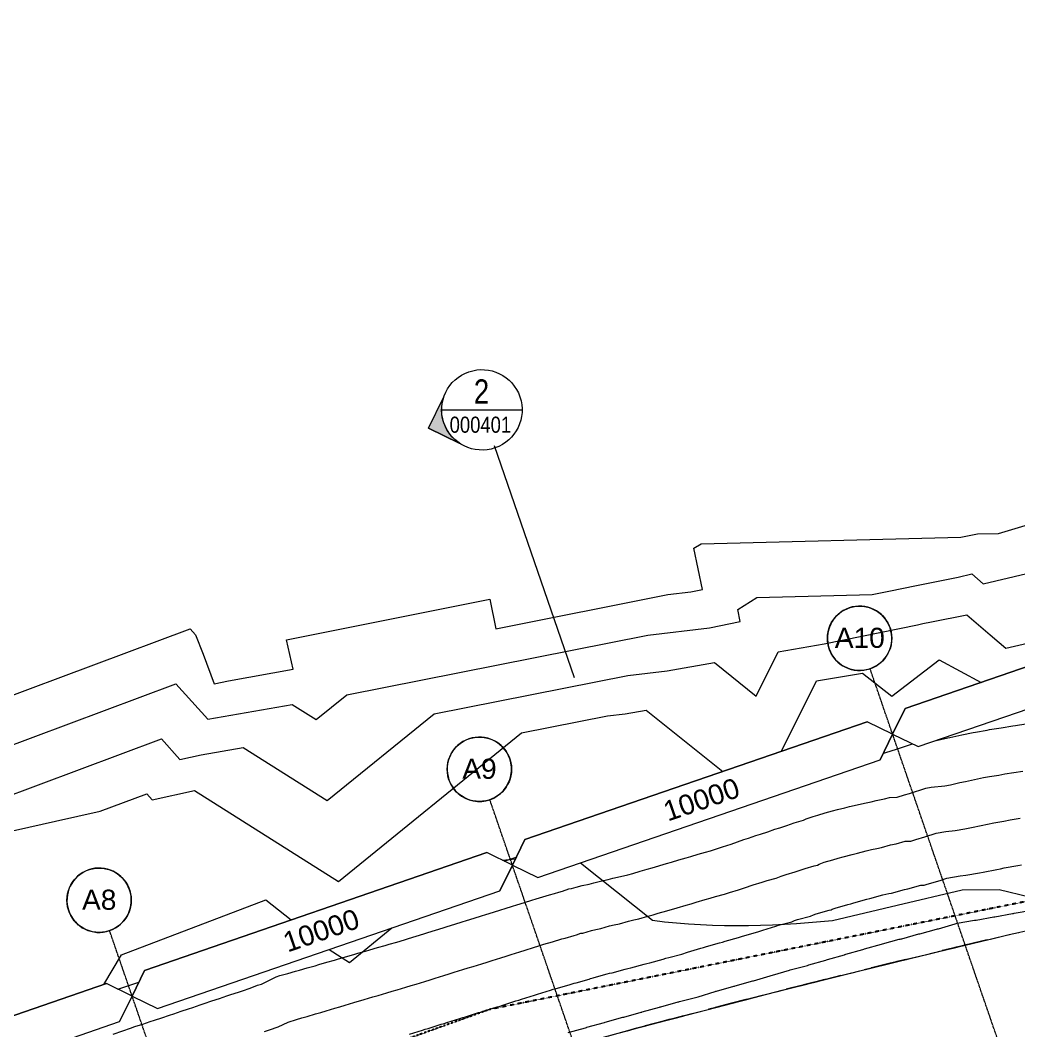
# Model space of a CAD drawing. Header units: millimetres. Extents: x -2612262 to -2065320, y 3717813 to 4283368.
# Drawn here: x -2400033 to -2375203, y 4033197 to 4058322 of the extents above; entities that cross this region are included whole.
import ezdxf

# ---------------------------------------------------------------- set-up
doc = ezdxf.new("R2010")
doc.units = ezdxf.units.MM
for name, pattern in [('Aligning Line', [3.2004, 1.6002, -1.6002]), ('BOUNDARY Tighter', [8, 4, -2, 0, -2]), ('Grid Line', [21, 12, -3, 3, -3])]:
    doc.linetypes.add(name, pattern=pattern)
for name, color, linetype, lineweight in [('A-ANNO-NOTE', 131, 'Continuous', 5), ('A-DETL', 90, 'Continuous', 18), ('A-DETL-GENF', 92, 'Continuous', 5), ('A-FLOR', 192, 'Continuous', 5), ('C-TOPO', 7, 'Continuous', 5), ('C-TOPO-MAJR', 7, 'Continuous', 20), ('C-TOPO-MINR', 7, 'Continuous', 5), ('G-ANNO-REFR', 1, 'Aligning Line', 5), ('G-ANNO-SYMB', 111, 'Continuous', 5), ('S-GRID', 1, 'Continuous', 5), ('S-GRID-IDEN', 1, 'Continuous', 5)]:
    doc.layers.add(name, color=color, linetype=linetype, lineweight=lineweight)
doc.styles.add('Arial', font='arial.ttf', dxfattribs={"height": 500})
doc.styles.add('Arial Narrow', font='ARIALN.TTF', dxfattribs={"height": 600})
doc.styles.add('Arial Narrow_1', font='ARIALN.TTF', dxfattribs={"height": 400})
picture_1 = doc.add_image_def('image1.jpg', size_in_pixel=(6528, 5638))

# ---------------------------------------------------------------- blocks, each defined once
blk = doc.blocks.new('Dimension - Grids _2D_ - 1-200-1063965-GA - Part A')
at = {"layer": 'A-DETL-GENF'}
for p, q in [((-4323, 500), (-4823, 0)), ((-4823, 0), (-4323, 500)), ((4677, 500), (-4323, 500)), ((-4323, 500), (4677, 500)), ((5177, 0), (4677, 500)), ((5177, 0), (4677, 500)), ((-4823, 0), (-4323, -500)), ((4677, -500), (5177, 0)), ((5177, 0), (4677, -500)), ((-4823, 0), (-4323, -500)), ((-4323, -500), (4677, -500)), ((-4323, -500), (4677, -500))]:
    blk.add_line(p, q, dxfattribs=at)
blk = doc.blocks.new('Section - Black-1049-GA - Part A')
at = {"layer": 'G-ANNO-SYMB'}
h = blk.add_hatch(color=256, dxfattribs=at)
edge = h.paths.add_edge_path()
edge.add_line((-7.7, 4), (-4.7, 7))
edge.add_line((-4.7, 7), (-1.7, 4))
edge.add_arc((-4.7, 0), 5, 53.1301, 126.8699)
for p, q in [((-4.7, 7), (-7.7, 4)), ((-4.7, 7), (-7.7, 4)), ((-1.7, 4), (-4.7, 7)), ((-4.7, 7), (-1.7, 4))]:
    blk.add_line(p, q, dxfattribs=at)
for start, end in [(360, 180), (53.1301, 126.8699), (180, 360)]:
    blk.add_arc((-4.7, 0), 5, start, end, dxfattribs=at)
blk = doc.blocks.new('Grid - A1-203820-GA - Part A')
at = {"layer": 'S-GRID-IDEN'}
blk.add_circle((0, 0), 4, dxfattribs=at)
for start, end in [(360, 180), (180, 360)]:
    blk.add_arc((0, 0), 4, start, end, dxfattribs=at)

msp = doc.modelspace()

# ---------------------------------------------------------------- linework, layer by layer
at = {"layer": 'A-DETL', "linetype": 'BOUNDARY Tighter', "lineweight": 25}
for p, q in [((-2339817, 4043498.7), (-2388364.3, 4033725.4)), ((-2388364.3, 4033725.4), (-2421584.7, 4021829.3))]:
    msp.add_line(p, q, dxfattribs=at)
at = {"layer": 'A-FLOR'}
for points in [[(-2377290.7, 4035145.2), (-2373268.1, 4036119.5), (-2369227.7, 4037019.5), (-2365171.8, 4037844.7)], [(-2411511.2, 4024905.5), (-2400296.3, 4028921.5), (-2388868.1, 4032341.1), (-2377290.7, 4035145.2)]]:
    msp.add_open_spline(points, degree=3, dxfattribs=at)
at = {"layer": 'C-TOPO'}
for p, q in [((-2378389.6, 4040595.4), (-2378317.1, 4040619.5)), ((-2378389.6, 4040595.4), (-2378389.6, 4040595.4)), ((-2387996.9, 4037413.9), (-2387699.8, 4037512.3)), ((-2376027.2, 4035448.7), (-2376013.8, 4035451.9)), ((-2375971, 4035460.6), (-2376013.2, 4035452)), ((-2377991.7, 4034974.6), (-2377425.5, 4035112.6)), ((-2377209.4, 4035164.9), (-2377022.7, 4035210)), ((-2376953.1, 4035226.8), (-2377110.3, 4035188.9)), ((-2377022.7, 4035210), (-2377014.6, 4035212)), ((-2377014.6, 4035212), (-2377004.1, 4035214.5)), ((-2376929.5, 4035232.5), (-2376953.1, 4035226.8)), ((-2376923, 4035234.1), (-2376929.5, 4035232.5)), ((-2376916.9, 4035235.5), (-2376923, 4035234.1)), ((-2376849.5, 4035251.8), (-2376916.9, 4035235.5)), ((-2378433.8, 4034866.2), (-2378867.3, 4034759.3)), ((-2378102.4, 4034947.6), (-2378433.8, 4034866.2)), ((-2378014.7, 4034969), (-2377998.8, 4034972.9)), ((-2379625.8, 4034570.8), (-2380006.8, 4034475.4)), ((-2379015.5, 4034722.6), (-2379045.2, 4034715.3)), ((-2378876.3, 4034757.1), (-2379015.2, 4034722.7)), ((-2378872.1, 4034758.1), (-2378876.3, 4034757.1)), ((-2378867.3, 4034759.3), (-2378872.1, 4034758.1)), ((-2397604.2, 4034232.3), (-2397082.5, 4034405.1)), ((-2397604.2, 4034232.3), (-2397082.5, 4034405.1)), ((-2380406.8, 4034374.7), (-2380814.9, 4034271.5)), ((-2380017.8, 4034472.6), (-2380559.4, 4034336.2)), ((-2380033.7, 4034468.7), (-2380406.8, 4034374.7)), ((-2380006.8, 4034475.4), (-2380017.8, 4034472.6)), ((-2381583.8, 4034075.5), (-2382001.6, 4033968.2)), ((-2380822.3, 4034269.6), (-2380983.4, 4034228.7)), ((-2380818.3, 4034270.6), (-2380822.3, 4034269.6)), ((-2380814.9, 4034271.5), (-2380818.3, 4034270.6)), ((-2382376.7, 4033871.3), (-2382754.8, 4033773.3)), ((-2382013.7, 4033965.1), (-2382526.5, 4033832.5)), ((-2381955.2, 4033980.1), (-2382376.7, 4033871.3)), ((-2382001.6, 4033968.2), (-2382013.7, 4033965.1)), ((-2383537.3, 4033568.8), (-2383999.1, 4033447.2)), ((-2382768.2, 4033769.8), (-2382919.5, 4033730.4)), ((-2382761.6, 4033771.5), (-2382768.2, 4033769.8)), ((-2382754.8, 4033773.3), (-2382761.6, 4033771.5)), ((-2384343.5, 4033356), (-2384701.9, 4033260.8)), ((-2384014.3, 4033443.2), (-2384490.1, 4033317.1)), ((-2383868.5, 4033481.6), (-2384343.5, 4033356)), ((-2383999.1, 4033447.2), (-2384012.7, 4033443.6)), ((-2384708.1, 4033259.1), (-2384852.9, 4033220.5)), ((-2384701.9, 4033260.8), (-2384708.1, 4033259.1))]:
    msp.add_line(p, q, dxfattribs=at)
at = {"layer": 'C-TOPO', "flags": 128}
for points in [[(-2375671.2, 4035533.2), (-2375440.6, 4035587.8), (-2375210.1, 4035642.2)], [(-2375210.1, 4035642.2), (-2375208.2, 4035642.6), (-2375206.3, 4035643)], [(-2375206.3, 4035643), (-2375204.5, 4035643.5), (-2375202.6, 4035643.9)], [(-2377066.1, 4035199.5), (-2376837.2, 4035254.7), (-2376608.2, 4035309.8)], [(-2376608.2, 4035309.8), (-2376604.8, 4035310.6), (-2376601.5, 4035311.4)], [(-2376601.5, 4035311.4), (-2376371.6, 4035366.5), (-2376141.7, 4035421.4)], [(-2376141.7, 4035421.4), (-2376138.7, 4035422.1), (-2376135.6, 4035422.8)], [(-2376135.6, 4035422.8), (-2375905.4, 4035477.6), (-2375675.2, 4035532.3)], [(-2375675.2, 4035532.3), (-2375673.2, 4035532.8), (-2375671.2, 4035533.2)], [(-2377991.7, 4034974.6), (-2377762.2, 4035030.7), (-2377532.8, 4035086.5)], [(-2377532.8, 4035086.5), (-2377530.8, 4035087), (-2377528.8, 4035087.4)], [(-2377528.8, 4035087.4), (-2377526.9, 4035087.9), (-2377524.9, 4035088.4)], [(-2377524.9, 4035088.4), (-2377295.6, 4035144), (-2377066.1, 4035199.5)], [(-2378920.4, 4034746.2), (-2378690.8, 4034802.9), (-2378461.1, 4034859.5)], [(-2378461.1, 4034859.5), (-2378459.5, 4034859.9), (-2378457.8, 4034860.3)], [(-2378457.8, 4034860.3), (-2378228.3, 4034916.7), (-2377998.8, 4034972.9)], [(-2377998.8, 4034972.9), (-2377997, 4034973.3), (-2377995.2, 4034973.8)], [(-2377995.2, 4034973.8), (-2377993.5, 4034974.2), (-2377991.7, 4034974.6)], [(-2379848.3, 4034515.2), (-2379618.6, 4034572.6), (-2379388.8, 4034629.9)], [(-2379388.8, 4034629.9), (-2379387.4, 4034630.3), (-2379385.9, 4034630.6)], [(-2379385.9, 4034630.6), (-2379384.4, 4034631), (-2379383, 4034631.4)], [(-2379383, 4034631.4), (-2379153.3, 4034688.5), (-2378923.5, 4034745.4)], [(-2378923.5, 4034745.4), (-2378922, 4034745.8), (-2378920.4, 4034746.2)], [(-2380778, 4034280.8), (-2380547, 4034339.3), (-2380315.9, 4034397.7)], [(-2380315.9, 4034397.7), (-2380314.5, 4034398), (-2380313.2, 4034398.3)], [(-2380313.2, 4034398.3), (-2380311.9, 4034398.7), (-2380310.6, 4034399)], [(-2380310.6, 4034399), (-2380080.8, 4034456.8), (-2379851, 4034514.5)], [(-2379851, 4034514.5), (-2379849.7, 4034514.8), (-2379848.3, 4034515.2)], [(-2382163.2, 4033926.5), (-2381930.4, 4033986.5), (-2381697.7, 4034046.3)], [(-2381697.7, 4034046.3), (-2381696.4, 4034046.6), (-2381695.2, 4034046.9)], [(-2381695.2, 4034046.9), (-2381468.8, 4034104.9), (-2381242.3, 4034162.8)], [(-2381242.3, 4034162.8), (-2381241.1, 4034163.1), (-2381239.8, 4034163.4)], [(-2381239.8, 4034163.4), (-2381238.5, 4034163.7), (-2381237.3, 4034164.1)], [(-2381237.3, 4034164.1), (-2381009.1, 4034222.2), (-2380781, 4034280.1)], [(-2380781, 4034280.1), (-2380779.5, 4034280.5), (-2380778, 4034280.8)], [(-2383091.5, 4033685.5), (-2382860.6, 4033745.7), (-2382629.7, 4033805.8)], [(-2382629.7, 4033805.8), (-2382628.4, 4033806.1), (-2382627.2, 4033806.4)], [(-2382627.2, 4033806.4), (-2382397.8, 4033865.9), (-2382168.3, 4033925.2)], [(-2382168.3, 4033925.2), (-2382167, 4033925.5), (-2382165.7, 4033925.9)], [(-2382165.7, 4033925.9), (-2382164.4, 4033926.2), (-2382163.2, 4033926.5)], [(-2384012.7, 4033443.6), (-2383783.8, 4033504), (-2383554.9, 4033564.2)], [(-2383554.9, 4033564.2), (-2383553.5, 4033564.6), (-2383552, 4033564.9)], [(-2383552, 4033564.9), (-2383323.9, 4033624.8), (-2383095.8, 4033684.4)], [(-2383095.8, 4033684.4), (-2383094.7, 4033684.7), (-2383093.6, 4033685)], [(-2383093.6, 4033685), (-2383092.6, 4033685.2), (-2383091.5, 4033685.5)], [(-2384936.5, 4033198.2), (-2384708.1, 4033259.1), (-2384479.6, 4033319.9)], [(-2384479.6, 4033319.9), (-2384477.9, 4033320.4), (-2384476.3, 4033320.8)], [(-2384476.3, 4033320.8), (-2384474.7, 4033321.2), (-2384473.1, 4033321.6)], [(-2384473.1, 4033321.6), (-2384244.4, 4033382.3), (-2384015.8, 4033442.8)], [(-2384015.8, 4033442.8), (-2384014.2, 4033443.2), (-2384012.7, 4033443.6)], [(-2385396.5, 4033074.9), (-2385168.4, 4033136.1), (-2384940.2, 4033197.2)], [(-2384940.2, 4033197.2), (-2384938.4, 4033197.7), (-2384936.5, 4033198.2)]]:
    msp.add_lwpolyline(points, dxfattribs=at)
at = {"layer": 'C-TOPO'}
for start, end in [(103.393661, 103.564793), (103.39341, 103.537695), (103.74226, 103.842867)]:
    msp.add_arc((-2298111.3, 3708231.6), 336365.7, start, end, dxfattribs=at)
at = {"layer": 'C-TOPO-MAJR', "color": 8, "lineweight": 15}
for p, q in [((-2377742.9, 4044264.5), (-2376712.1, 4044473.7)), ((-2376712.1, 4044473.7), (-2376369, 4044556.7)), ((-2376369, 4044556.7), (-2376084.7, 4044307.3)), ((-2376084.7, 4044307.3), (-2375001.3, 4044562.8)), ((-2378848.6, 4044041.7), (-2378434.3, 4044125.9)), ((-2378434.3, 4044125.9), (-2377742.9, 4044264.5)), ((-2382189.4, 4043668.8), (-2381717.7, 4043969)), ((-2381717.7, 4043969), (-2378848.6, 4044041.7)), ((-2382128.2, 4043375.6), (-2382189.4, 4043668.8)), ((-2382897.1, 4043218.5), (-2382128.2, 4043375.6)), ((-2384427.8, 4043036.4), (-2382897.1, 4043218.5)), ((-2391911.8, 4041549.7), (-2384427.8, 4043036.4)), ((-2403157.9, 4039209.6), (-2396164.1, 4041824.8)), ((-2396164.1, 4041824.8), (-2395371.8, 4040941.8)), ((-2392671.1, 4040934.4), (-2391911.8, 4041549.7)), ((-2395371.8, 4040941.8), (-2393267.7, 4041311.5)), ((-2393267.7, 4041311.5), (-2392671.1, 4040934.4)), ((-2375701.6, 4039555.5), (-2375548.6, 4039582.5)), ((-2375548.6, 4039582.5), (-2375325.2, 4039618.9)), ((-2375325.2, 4039618.9), (-2375104.6, 4039655)), ((-2376899.7, 4039314.6), (-2376672.5, 4039365.6)), ((-2376672.5, 4039365.6), (-2376527.4, 4039391.2)), ((-2376527.4, 4039391.2), (-2376301.6, 4039441.8)), ((-2376301.6, 4039441.8), (-2376078.6, 4039491.7)), ((-2376078.6, 4039491.7), (-2375929.3, 4039518)), ((-2375929.3, 4039518), (-2375701.6, 4039555.5)), ((-2378048.5, 4039061.7), (-2377917.1, 4039098.6)), ((-2377917.1, 4039098.6), (-2377514.1, 4039232.1)), ((-2377514.1, 4039232.1), (-2377378.5, 4039256)), ((-2377378.5, 4039256), (-2377042.1, 4039289.4)), ((-2377042.1, 4039289.4), (-2376899.7, 4039314.6)), ((-2379408.4, 4038775), (-2379222.1, 4038817.5)), ((-2379222.1, 4038817.5), (-2379036.2, 4038854.3)), ((-2379036.2, 4038854.3), (-2378872.5, 4038886.8)), ((-2378872.5, 4038886.8), (-2378747.2, 4038922)), ((-2378747.2, 4038922), (-2378543.3, 4038962.7)), ((-2378543.3, 4038962.7), (-2378416.3, 4038998.4)), ((-2378416.3, 4038998.4), (-2378223.1, 4039003.9)), ((-2378223.1, 4039003.9), (-2378048.5, 4039061.7)), ((-2380197.1, 4038560), (-2380015.4, 4038615.1)), ((-2380015.4, 4038615.1), (-2379831, 4038661.6)), ((-2379831, 4038661.6), (-2379712.4, 4038694.9)), ((-2379712.4, 4038694.9), (-2379528, 4038741.4)), ((-2379528, 4038741.4), (-2379408.4, 4038775)), ((-2380969, 4038303.6), (-2380790.7, 4038366.8)), ((-2380790.7, 4038366.8), (-2380672, 4038400.2)), ((-2380672, 4038400.2), (-2380552.6, 4038432)), ((-2380552.6, 4038432), (-2380493.6, 4038463.5)), ((-2380493.6, 4038463.5), (-2380314.9, 4038526.9)), ((-2380314.9, 4038526.9), (-2380197.1, 4038560)), ((-2381743.5, 4038048.6), (-2381621.7, 4038081.1)), ((-2381621.7, 4038081.1), (-2381444.3, 4038144)), ((-2381444.3, 4038144), (-2381266.6, 4038207)), ((-2381266.6, 4038207), (-2381146.9, 4038240.6)), ((-2381146.9, 4038240.6), (-2380969, 4038303.6)), ((-2382573.2, 4037766.9), (-2382352.8, 4037840.1)), ((-2382352.8, 4037840.1), (-2382041, 4037950.4)), ((-2382041, 4037950.4), (-2381920.8, 4037985.9)), ((-2381920.8, 4037985.9), (-2381743.5, 4038048.6)), ((-2383353.9, 4037533.7), (-2383175.5, 4037586.7)), ((-2383175.5, 4037586.7), (-2382995.9, 4037640.1)), ((-2382995.9, 4037640.1), (-2382871.7, 4037674.4)), ((-2382871.7, 4037674.4), (-2382693.5, 4037732.7)), ((-2382693.5, 4037732.7), (-2382573.2, 4037766.9)), ((-2384320.6, 4037247.3), (-2383958.9, 4037354.8)), ((-2383958.9, 4037354.8), (-2383838.1, 4037391.8)), ((-2383838.1, 4037391.8), (-2383657.4, 4037445.5)), ((-2383657.4, 4037445.5), (-2383475.5, 4037499.7)), ((-2383475.5, 4037499.7), (-2383353.9, 4037533.7)), ((-2385107.5, 4037032.2), (-2384922.3, 4037075.7)), ((-2384922.3, 4037075.7), (-2384803.1, 4037109)), ((-2384803.1, 4037109), (-2384619.2, 4037163.8)), ((-2384619.2, 4037163.8), (-2384440.5, 4037216.8)), ((-2384440.5, 4037216.8), (-2384320.6, 4037247.3)), ((-2386210.3, 4036763.7), (-2386057, 4036807.5)), ((-2386057, 4036807.5), (-2385885.5, 4036845)), ((-2385885.5, 4036845), (-2385772.7, 4036876.6)), ((-2385772.7, 4036876.6), (-2385600.3, 4036919.4)), ((-2385600.3, 4036919.4), (-2385410.7, 4036955.8)), ((-2385410.7, 4036955.8), (-2385294.5, 4036988.4)), ((-2385294.5, 4036988.4), (-2385107.5, 4037032.2)), ((-2387203.2, 4036478), (-2386873, 4036581)), ((-2386873, 4036581), (-2386746.5, 4036611.6)), ((-2386746.5, 4036611.6), (-2386636.8, 4036642.3)), ((-2386636.8, 4036642.3), (-2386547.3, 4036668)), ((-2386547.3, 4036668), (-2386391.2, 4036727.9)), ((-2386391.2, 4036727.9), (-2386321, 4036732.7)), ((-2386321, 4036732.7), (-2386210.3, 4036763.7)), ((-2387788.4, 4036298.5), (-2387681.6, 4036331.9)), ((-2387681.6, 4036331.9), (-2387495.1, 4036390.2)), ((-2387495.1, 4036390.2), (-2387311.5, 4036447.6)), ((-2387311.5, 4036447.6), (-2387203.2, 4036478)), ((-2388747.6, 4035997.1), (-2388561, 4036055.4)), ((-2388561, 4036055.4), (-2388454.6, 4036090.1)), ((-2388454.6, 4036090.1), (-2388267.9, 4036148.5)), ((-2388267.9, 4036148.5), (-2388081.7, 4036206.7)), ((-2388081.7, 4036206.7), (-2387974.8, 4036240.2)), ((-2387974.8, 4036240.2), (-2387788.4, 4036298.5)), ((-2389414.3, 4035790.3), (-2389227.2, 4035848.7)), ((-2389227.2, 4035848.7), (-2389040.5, 4035907)), ((-2389040.5, 4035907), (-2388934.4, 4035938.8)), ((-2388934.4, 4035938.8), (-2388747.6, 4035997.1)), ((-2390186.8, 4035549.1), (-2389999.6, 4035607.5)), ((-2389999.6, 4035607.5), (-2389894.3, 4035640.4)), ((-2389894.3, 4035640.4), (-2389707, 4035698.8)), ((-2389707, 4035698.8), (-2389520, 4035757.2)), ((-2389520, 4035757.2), (-2389414.3, 4035790.3)), ((-2391151.3, 4035263.9), (-2390961.7, 4035317.1)), ((-2390961.7, 4035317.1), (-2390858.3, 4035349.4)), ((-2390858.3, 4035349.4), (-2390668, 4035402.8)), ((-2390668, 4035402.8), (-2390479.7, 4035459.6)), ((-2390479.7, 4035459.6), (-2390375.1, 4035492.3)), ((-2390375.1, 4035492.3), (-2390186.8, 4035549.1)), ((-2392120.4, 4034986.1), (-2391737.4, 4035093.5)), ((-2391737.4, 4035093.5), (-2391636.1, 4035124.5)), ((-2391636.1, 4035124.5), (-2391444.9, 4035178.2)), ((-2391444.9, 4035178.2), (-2391343.1, 4035210)), ((-2391343.1, 4035210), (-2391151.3, 4035263.9)), ((-2392901.2, 4034760.1), (-2392703, 4034815.7)), ((-2392703, 4034815.7), (-2392604.9, 4034846.4)), ((-2392604.9, 4034846.4), (-2392412, 4034900.5)), ((-2392412, 4034900.5), (-2392220.1, 4034954.2)), ((-2392220.1, 4034954.2), (-2392120.4, 4034986.1)), ((-2393669.3, 4034538.8), (-2393574.6, 4034568.5)), ((-2393574.6, 4034568.5), (-2393379.8, 4034623)), ((-2393379.8, 4034623), (-2393186.1, 4034677.2)), ((-2393186.1, 4034677.2), (-2393089.6, 4034707.4)), ((-2393089.6, 4034707.4), (-2392901.2, 4034760.1)), ((-2394317.3, 4034259.3), (-2394131.3, 4034328.3)), ((-2394131.3, 4034328.3), (-2394030.7, 4034359.8)), ((-2394030.7, 4034359.8), (-2393847.9, 4034449.8)), ((-2393847.9, 4034449.8), (-2393669.3, 4034538.8)), ((-2395081.7, 4034002.2), (-2394894.8, 4034065.7)), ((-2394894.8, 4034065.7), (-2394792, 4034095)), ((-2394792, 4034095), (-2394604.9, 4034158.5)), ((-2394604.9, 4034158.5), (-2394502.7, 4034190.5)), ((-2394502.7, 4034190.5), (-2394317.3, 4034259.3)), ((-2395744.9, 4033777.3), (-2395558.4, 4033840.5)), ((-2395558.4, 4033840.5), (-2395455.1, 4033875.6)), ((-2395455.1, 4033875.6), (-2395268.5, 4033938.9)), ((-2395268.5, 4033938.9), (-2395081.7, 4034002.2)), ((-2396511.7, 4033522.9), (-2396317, 4033588.8)), ((-2396317, 4033588.8), (-2396212.7, 4033621.4)), ((-2396212.7, 4033621.4), (-2396035.1, 4033681.6)), ((-2396035.1, 4033681.6), (-2395848.7, 4033744.8)), ((-2395848.7, 4033744.8), (-2395744.9, 4033777.3)), ((-2397288.2, 4033262.5), (-2397180.7, 4033299.3)), ((-2397180.7, 4033299.3), (-2396988.2, 4033364.3)), ((-2396988.2, 4033364.3), (-2396802.5, 4033427.2)), ((-2396802.5, 4033427.2), (-2396697.6, 4033460)), ((-2396697.6, 4033460), (-2396511.7, 4033522.9)), ((-2397720.8, 4033116.3), (-2397480.5, 4033197.5)), ((-2397480.5, 4033197.5), (-2397288.2, 4033262.5))]:
    msp.add_line(p, q, dxfattribs=at)
at = {"layer": 'C-TOPO-MINR', "color": 253}
for p, q in [((-2375703.6, 4045562.2), (-2371189.3, 4046913.4)), ((-2383102.5, 4045307.2), (-2376646.9, 4045470.9)), ((-2376646.9, 4045470.9), (-2376232.7, 4045555.1)), ((-2376232.7, 4045555.1), (-2375703.6, 4045562.2)), ((-2383279.4, 4045194.7), (-2383102.5, 4045307.2)), ((-2383065.2, 4044168.6), (-2383279.4, 4045194.7)), ((-2383927.5, 4044041.4), (-2383353.5, 4044109.6)), ((-2383353.5, 4044109.6), (-2383065.2, 4044168.6)), ((-2393408.8, 4042919.8), (-2388357, 4043924.7)), ((-2388357, 4043924.7), (-2388204.1, 4043191.8)), ((-2388204.1, 4043191.8), (-2383927.5, 4044041.4)), ((-2375523, 4042706.8), (-2371731.1, 4043601.1)), ((-2377590, 4043320.2), (-2377369.1, 4043361)), ((-2377369.1, 4043361), (-2376493.8, 4043539)), ((-2376493.8, 4043539), (-2375911.8, 4043040.5)), ((-2405713.1, 4039487.3), (-2395805.3, 4043192.3)), ((-2395805.3, 4043192.3), (-2395673.2, 4043045.1)), ((-2380038.1, 4042818.3), (-2377718.7, 4043289)), ((-2377718.7, 4043289), (-2377590, 4043320.2)), ((-2395673.2, 4043045.1), (-2395486.5, 4042557.6)), ((-2393243.7, 4042188.2), (-2393408.8, 4042919.8)), ((-2375911.8, 4043040.5), (-2375688.8, 4042852.3)), ((-2375688.8, 4042852.3), (-2375523, 4042706.8)), ((-2381730.6, 4041520.2), (-2381183.2, 4042622)), ((-2381183.2, 4042622), (-2380038.1, 4042818.3)), ((-2395486.5, 4042557.6), (-2395211.8, 4041823.1)), ((-2383944.1, 4042148.5), (-2382772.3, 4042349.5)), ((-2382772.3, 4042349.5), (-2381730.6, 4041520.2)), ((-2378360.5, 4041512), (-2377179, 4042418.2)), ((-2377179, 4042418.2), (-2376139.1, 4041858.3)), ((-2394856.2, 4041896.3), (-2393243.7, 4042188.2)), ((-2384928.1, 4042031.5), (-2383944.1, 4042148.5)), ((-2380232.8, 4041894.5), (-2379087.6, 4042090.9)), ((-2379087.6, 4042090.9), (-2378360.5, 4041512)), ((-2395211.8, 4041823.1), (-2394856.2, 4041896.3)), ((-2389739.2, 4041075.7), (-2384928.1, 4042031.5)), ((-2381099.5, 4040150.2), (-2380232.8, 4041894.5)), ((-2385428.5, 4041026.6), (-2384991.1, 4041078.6)), ((-2384991.1, 4041078.6), (-2384470.3, 4041167.9)), ((-2384470.3, 4041167.9), (-2382560.2, 4039647.3)), ((-2392396.8, 4038922.3), (-2389739.2, 4041075.7)), ((-2387566.7, 4040601.8), (-2385428.5, 4041026.6)), ((-2375286.1, 4040789.2), (-2374718.2, 4040882)), ((-2392122.5, 4036910.1), (-2387566.7, 4040601.8)), ((-2376622.9, 4040550.7), (-2376333.6, 4040615.4)), ((-2376333.6, 4040615.4), (-2376280.8, 4040624.7)), ((-2376280.8, 4040624.7), (-2375985.2, 4040673.4)), ((-2375985.2, 4040673.4), (-2375928.2, 4040683.4)), ((-2375928.2, 4040683.4), (-2375637.7, 4040730.7)), ((-2375637.7, 4040730.7), (-2375350.8, 4040777.7)), ((-2375350.8, 4040777.7), (-2375286.1, 4040789.2)), ((-2400602.7, 4038931.8), (-2396523, 4040457.4)), ((-2396523, 4040457.4), (-2396060.8, 4039942.2)), ((-2378295.1, 4040180.6), (-2377844.8, 4040329.7)), ((-2377286.3, 4040405.6), (-2377257.7, 4040410.7)), ((-2377257.7, 4040410.7), (-2376963.3, 4040476.7)), ((-2376963.3, 4040476.7), (-2376915.7, 4040485.2)), ((-2376915.7, 4040485.2), (-2376622.9, 4040550.7)), ((-2395537.2, 4040057.2), (-2394485.2, 4040242.1)), ((-2394485.2, 4040242.1), (-2392396.8, 4038922.3)), ((-2378572.6, 4040095.4), (-2378556.2, 4040095.9)), ((-2378556.2, 4040095.9), (-2378330.5, 4040170.6)), ((-2378330.5, 4040170.6), (-2378295.1, 4040180.6)), ((-2396060.8, 4039942.2), (-2395537.2, 4040057.2)), ((-2398047.5, 4038654), (-2396881.9, 4039089.9)), ((-2396881.9, 4039089.9), (-2396749.8, 4038942.7)), ((-2396749.8, 4038942.7), (-2395702.6, 4039172.6)), ((-2395702.6, 4039172.6), (-2392122.5, 4036910.1)), ((-2399152, 4038407), (-2398047.5, 4038654)), ((-2399814.9, 4038258.7), (-2399152, 4038407)), ((-2376139.1, 4038297.3), (-2375980.4, 4038332.8)), ((-2375980.4, 4038332.8), (-2375823.6, 4038367.9)), ((-2375823.6, 4038367.9), (-2375577.7, 4038411.3)), ((-2375577.7, 4038411.3), (-2375418.1, 4038437.6)), ((-2375418.1, 4038437.6), (-2375168.9, 4038481.5)), ((-2401140.3, 4037962.3), (-2399814.9, 4038258.7)), ((-2377539, 4038016.6), (-2377253.7, 4038111.1)), ((-2377253.7, 4038111.1), (-2377019.2, 4038152.5)), ((-2377019.2, 4038152.5), (-2376781.6, 4038176.1)), ((-2376781.6, 4038176.1), (-2376541.7, 4038218.5)), ((-2376541.7, 4038218.5), (-2376381.6, 4038254.5)), ((-2376381.6, 4038254.5), (-2376139.1, 4038297.3)), ((-2378618.8, 4037753.4), (-2378395.2, 4037816.2)), ((-2378395.2, 4037816.2), (-2378251.1, 4037845)), ((-2378251.1, 4037845), (-2378026.5, 4037908)), ((-2378026.5, 4037908), (-2377889.9, 4037911.9)), ((-2377889.9, 4037911.9), (-2377766.5, 4037952.8)), ((-2377766.5, 4037952.8), (-2377539, 4038016.6)), ((-2379566.2, 4037518.3), (-2379346.7, 4037580)), ((-2379346.7, 4037580), (-2379216.7, 4037612.7)), ((-2379216.7, 4037612.7), (-2378996.9, 4037674.5)), ((-2378996.9, 4037674.5), (-2378865.5, 4037704.5)), ((-2378865.5, 4037704.5), (-2378734.3, 4037730.5)), ((-2378734.3, 4037730.5), (-2378618.8, 4037753.4)), ((-2388042.9, 4037436.3), (-2387721, 4037468.6)), ((-2380294.1, 4037296.1), (-2380210.2, 4037318.5)), ((-2380210.2, 4037318.5), (-2380168.7, 4037340.6)), ((-2380168.7, 4037340.6), (-2380043.1, 4037385.2)), ((-2380043.1, 4037385.2), (-2379823.8, 4037446.8)), ((-2379823.8, 4037446.8), (-2379696, 4037485.6)), ((-2379696, 4037485.6), (-2379566.2, 4037518.3)), ((-2375226.2, 4037304.6), (-2375134.6, 4037319.7)), ((-2381110.1, 4037039.3), (-2380985.4, 4037083.5)), ((-2380985.4, 4037083.5), (-2380764.3, 4037145.6)), ((-2380764.3, 4037145.6), (-2380639.4, 4037189.9)), ((-2380639.4, 4037189.9), (-2380514.3, 4037234.3)), ((-2380514.3, 4037234.3), (-2380294.1, 4037296.1)), ((-2376659.9, 4037049), (-2376521.1, 4037062.8)), ((-2376521.1, 4037062.8), (-2376183.7, 4037122.5)), ((-2376183.7, 4037122.5), (-2376090.7, 4037143.3)), ((-2376090.7, 4037143.3), (-2375750.8, 4037203.4)), ((-2375750.8, 4037203.4), (-2375659.1, 4037223.9)), ((-2375659.1, 4037223.9), (-2375568.6, 4037244.2)), ((-2375568.6, 4037244.2), (-2375226.2, 4037304.6)), ((-2382021.9, 4036749.2), (-2381803.7, 4036826.4)), ((-2381803.7, 4036826.4), (-2381582.9, 4036891.5)), ((-2381582.9, 4036891.5), (-2381458.7, 4036935.5)), ((-2381458.7, 4036935.5), (-2381234.5, 4036995.3)), ((-2381234.5, 4036995.3), (-2381110.1, 4037039.3)), ((-2377958.9, 4036727.2), (-2377636.8, 4036817.7)), ((-2377636.8, 4036817.7), (-2377556.8, 4036820)), ((-2377556.8, 4036820), (-2377484.5, 4036843.9)), ((-2377484.5, 4036843.9), (-2377161, 4036934.6)), ((-2377161, 4036934.6), (-2376993.4, 4036990.1)), ((-2376993.4, 4036990.1), (-2376659.9, 4037049)), ((-2382748.4, 4036531.8), (-2382520.8, 4036594.6)), ((-2382520.8, 4036594.6), (-2382396.3, 4036635.3)), ((-2382396.3, 4036635.3), (-2382176.1, 4036698)), ((-2382176.1, 4036698), (-2382021.9, 4036749.2)), ((-2378905.5, 4036484.1), (-2378585.5, 4036574)), ((-2378585.5, 4036574), (-2378508.9, 4036591.5)), ((-2378508.9, 4036591.5), (-2378432.5, 4036606.6)), ((-2378432.5, 4036606.6), (-2378365.2, 4036620)), ((-2378365.2, 4036620), (-2378043.1, 4036710.5)), ((-2378043.1, 4036710.5), (-2377958.9, 4036727.2)), ((-2397512.7, 4035083.8), (-2393923.3, 4036456)), ((-2393923.3, 4036456), (-2393292.2, 4035951.9)), ((-2383698.7, 4036251.1), (-2383475, 4036319.6)), ((-2383475, 4036319.6), (-2383349, 4036357)), ((-2383349, 4036357), (-2383222.2, 4036394.8)), ((-2383222.2, 4036394.8), (-2382998.3, 4036457.5)), ((-2382998.3, 4036457.5), (-2382873.8, 4036494.5)), ((-2382873.8, 4036494.5), (-2382748.4, 4036531.8)), ((-2379771.3, 4036243.4), (-2379450.6, 4036333.6)), ((-2379450.6, 4036333.6), (-2379376.6, 4036356.1)), ((-2379376.6, 4036356.1), (-2379301.4, 4036375)), ((-2379301.4, 4036375), (-2378981, 4036465.1)), ((-2378981, 4036465.1), (-2378905.5, 4036484.1)), ((-2384425.9, 4036044.6), (-2384298, 4036082.6)), ((-2384298, 4036082.6), (-2384173.8, 4036119.5)), ((-2384173.8, 4036119.5), (-2383950.4, 4036176.2)), ((-2383950.4, 4036176.2), (-2383698.7, 4036251.1)), ((-2380381.8, 4036050.6), (-2380309.9, 4036076.1)), ((-2380309.9, 4036076.1), (-2380237.8, 4036101.7)), ((-2380237.8, 4036101.7), (-2379916.2, 4036192)), ((-2379916.2, 4036192), (-2379867.8, 4036204.9)), ((-2379867.8, 4036204.9), (-2379843.8, 4036217.7)), ((-2379843.8, 4036217.7), (-2379771.3, 4036243.4)), ((-2375799.8, 4036032.2), (-2375362.4, 4036109.5)), ((-2375362.4, 4036109.5), (-2375337.9, 4036115)), ((-2375337.9, 4036115), (-2375313.6, 4036120.4)), ((-2375313.6, 4036120.4), (-2374874.7, 4036197.9)), ((-2385599.1, 4035743), (-2385379.8, 4035804.5)), ((-2385379.8, 4035804.5), (-2385260.3, 4035834.2)), ((-2385260.3, 4035834.2), (-2385128.8, 4035859.4)), ((-2385128.8, 4035859.4), (-2384907.4, 4035921.5)), ((-2384907.4, 4035921.5), (-2384777.6, 4035951.9)), ((-2384777.6, 4035951.9), (-2384649, 4035982.1)), ((-2384649, 4035982.1), (-2384425.9, 4036044.6)), ((-2381245, 4035797.2), (-2381173.9, 4035822.3)), ((-2381173.9, 4035822.3), (-2380847.3, 4035909.4)), ((-2380847.3, 4035909.4), (-2380775.9, 4035934.7)), ((-2380775.9, 4035934.7), (-2380704.3, 4035960.1)), ((-2380704.3, 4035960.1), (-2380381.8, 4036050.6)), ((-2377202.5, 4035735), (-2376783, 4035852.7)), ((-2376783, 4035852.7), (-2376733.1, 4035869.2)), ((-2376733.1, 4035869.2), (-2376300.6, 4035945.5)), ((-2376300.6, 4035945.5), (-2376260.6, 4035949.5)), ((-2376260.6, 4035949.5), (-2375825.7, 4036026.4)), ((-2375825.7, 4036026.4), (-2375799.8, 4036032.2)), ((-2386478.4, 4035502), (-2386260.6, 4035563.1)), ((-2386260.6, 4035563.1), (-2386198.7, 4035580.9)), ((-2386198.7, 4035580.9), (-2386090.7, 4035622.3)), ((-2386090.7, 4035622.3), (-2386042.2, 4035625.6)), ((-2386042.2, 4035625.6), (-2385824, 4035686.8)), ((-2385824, 4035686.8), (-2385717.8, 4035717.1)), ((-2385717.8, 4035717.1), (-2385599.1, 4035743)), ((-2382099.2, 4035538), (-2381778.9, 4035629.1)), ((-2381778.9, 4035629.1), (-2381690.9, 4035658.4)), ((-2381690.9, 4035658.4), (-2381566.4, 4035702.4)), ((-2381566.4, 4035702.4), (-2381245, 4035797.2)), ((-2378111.5, 4035486.6), (-2377691, 4035604.7)), ((-2377691, 4035604.7), (-2377666.7, 4035609.5)), ((-2377666.7, 4035609.5), (-2377247.1, 4035727.3)), ((-2377247.1, 4035727.3), (-2377223.6, 4035728)), ((-2377223.6, 4035728), (-2377202.5, 4035735)), ((-2387266.2, 4035269.1), (-2387137.5, 4035309.3)), ((-2387137.5, 4035309.3), (-2387010.9, 4035348.9)), ((-2387010.9, 4035348.9), (-2386793.8, 4035409.8)), ((-2386793.8, 4035409.8), (-2386565.7, 4035480.9)), ((-2386565.7, 4035480.9), (-2386478.4, 4035502)), ((-2382969, 4035289.9), (-2382642.6, 4035381.4)), ((-2382642.6, 4035381.4), (-2382572, 4035402.3)), ((-2382572, 4035402.3), (-2382500.9, 4035423.5)), ((-2382500.9, 4035423.5), (-2382170, 4035514.9)), ((-2382170, 4035514.9), (-2382099.2, 4035538)), ((-2379036.6, 4035231.7), (-2378615.2, 4035350.1)), ((-2378615.2, 4035350.1), (-2378594.2, 4035355.4)), ((-2378594.2, 4035355.4), (-2378174, 4035473.6)), ((-2378174, 4035473.6), (-2378152.3, 4035478.5)), ((-2378152.3, 4035478.5), (-2378130.6, 4035482.8)), ((-2378130.6, 4035482.8), (-2378111.5, 4035486.6)), ((-2397950.8, 4034347.7), (-2397512.7, 4035083.8)), ((-2388081.5, 4035014.1), (-2387953.1, 4035054.2)), ((-2387953.1, 4035054.2), (-2387824.9, 4035094.3)), ((-2387824.9, 4035094.3), (-2387609.5, 4035161.7)), ((-2387609.5, 4035161.7), (-2387481.1, 4035201.8)), ((-2387481.1, 4035201.8), (-2387266.2, 4035269.1)), ((-2383907.1, 4035022.2), (-2383580.2, 4035105.2)), ((-2383580.2, 4035105.2), (-2383438.4, 4035147.4)), ((-2383438.4, 4035147.4), (-2383111.8, 4035247.4)), ((-2383111.8, 4035247.4), (-2383040.6, 4035268.6)), ((-2383040.6, 4035268.6), (-2382969, 4035289.9)), ((-2379961.4, 4034969.1), (-2379538.4, 4035087.9)), ((-2379538.4, 4035087.9), (-2379525.4, 4035091.4)), ((-2379525.4, 4035091.4), (-2379518.9, 4035094.8)), ((-2379518.9, 4035094.8), (-2379499.5, 4035101.7)), ((-2379499.5, 4035101.7), (-2379077.4, 4035220.4)), ((-2379077.4, 4035220.4), (-2379057.1, 4035226.5)), ((-2379057.1, 4035226.5), (-2379036.6, 4035231.7)), ((-2388897, 4034759.1), (-2388768.9, 4034799.2)), ((-2388768.9, 4034799.2), (-2388553.4, 4034863.7)), ((-2388553.4, 4034863.7), (-2388425, 4034903.8)), ((-2388425, 4034903.8), (-2388296.9, 4034943.8)), ((-2388296.9, 4034943.8), (-2388081.5, 4035014.1)), ((-2384846.8, 4034763.1), (-2384520.4, 4034854.6)), ((-2384520.4, 4034854.6), (-2384447.7, 4034871.6)), ((-2384447.7, 4034871.6), (-2384375.7, 4034888.5)), ((-2384375.7, 4034888.5), (-2384048.6, 4034980.1)), ((-2384048.6, 4034980.1), (-2383976.8, 4035001.5)), ((-2383976.8, 4035001.5), (-2383907.1, 4035022.2)), ((-2380889.1, 4034709.2), (-2380460.1, 4034823.5)), ((-2380460.1, 4034823.5), (-2380441.7, 4034830.1)), ((-2380441.7, 4034830.1), (-2380423.2, 4034836.6)), ((-2380423.2, 4034836.6), (-2379999.3, 4034955.6)), ((-2379999.3, 4034955.6), (-2379980.4, 4034962.4)), ((-2379980.4, 4034962.4), (-2379961.4, 4034969.1)), ((-2389712.9, 4034504.2), (-2389497.4, 4034571.6)), ((-2389497.4, 4034571.6), (-2389369, 4034611.7)), ((-2389369, 4034611.7), (-2389240.9, 4034651.7)), ((-2389240.9, 4034651.7), (-2389025.4, 4034719.1)), ((-2389025.4, 4034719.1), (-2388897, 4034759.1)), ((-2385763.3, 4034518.5), (-2385437.7, 4034609.8)), ((-2385437.7, 4034609.8), (-2385378.7, 4034626.7)), ((-2385378.7, 4034626.7), (-2385312.7, 4034641.1)), ((-2385312.7, 4034641.1), (-2384986.9, 4034732.4)), ((-2384986.9, 4034732.4), (-2384920.2, 4034749)), ((-2384920.2, 4034749), (-2384846.8, 4034763.1)), ((-2381802, 4034440.7), (-2381381.7, 4034560.3)), ((-2381381.7, 4034560.3), (-2381359.9, 4034567.5)), ((-2381359.9, 4034567.5), (-2381329.2, 4034578.4)), ((-2381329.2, 4034578.4), (-2380907.1, 4034702.8)), ((-2380907.1, 4034702.8), (-2380889.1, 4034709.2)), ((-2390443.8, 4034282.8), (-2390313.8, 4034319.3)), ((-2390313.8, 4034319.3), (-2390185.2, 4034358)), ((-2390185.2, 4034358), (-2389969.8, 4034425.4)), ((-2389969.8, 4034425.4), (-2389841, 4034464.3)), ((-2389841, 4034464.3), (-2389712.9, 4034504.2)), ((-2386710.3, 4034250.2), (-2386384.5, 4034341.5)), ((-2386384.5, 4034341.5), (-2386258.5, 4034380.8)), ((-2386258.5, 4034380.8), (-2386210.3, 4034392.5)), ((-2386210.3, 4034392.5), (-2385884.3, 4034483.9)), ((-2385884.3, 4034483.9), (-2385850, 4034493.7)), ((-2385850, 4034493.7), (-2385790.2, 4034516.7)), ((-2385790.2, 4034516.7), (-2385763.3, 4034518.5)), ((-2382715.7, 4034185), (-2382287, 4034305.2)), ((-2382287, 4034305.2), (-2382270.3, 4034310.1)), ((-2382270.3, 4034310.1), (-2382253.5, 4034315.1)), ((-2382253.5, 4034315.1), (-2381819.1, 4034435.1)), ((-2381819.1, 4034435.1), (-2381802, 4034440.7)), ((-2391263.3, 4034039), (-2391133.1, 4034075.5)), ((-2391133.1, 4034075.5), (-2390918.9, 4034142.5)), ((-2390918.9, 4034142.5), (-2390788.1, 4034179.3)), ((-2390788.1, 4034179.3), (-2390658.7, 4034215.5)), ((-2390658.7, 4034215.5), (-2390443.8, 4034282.8)), ((-2387568.2, 4033981.9), (-2387244.2, 4034083.2)), ((-2387244.2, 4034083.2), (-2387173.8, 4034105.2)), ((-2387173.8, 4034105.2), (-2386850.8, 4034206.2)), ((-2386850.8, 4034206.2), (-2386780, 4034228.4)), ((-2386780, 4034228.4), (-2386710.3, 4034250.2)), ((-2383210.1, 4034034.2), (-2383178.2, 4034043.7)), ((-2383178.2, 4034043.7), (-2382748.7, 4034175.2)), ((-2382748.7, 4034175.2), (-2382732.2, 4034180.1)), ((-2382732.2, 4034180.1), (-2382715.7, 4034185)), ((-2392213, 4033758.8), (-2392082, 4033795.5)), ((-2392082, 4033795.5), (-2391951.6, 4033832)), ((-2391951.6, 4033832), (-2391738.1, 4033900.3)), ((-2391738.1, 4033900.3), (-2391477.5, 4033973.4)), ((-2391477.5, 4033973.4), (-2391263.3, 4034039)), ((-2388172.4, 4033788.6), (-2388102.5, 4033810.4)), ((-2388102.5, 4033810.4), (-2388032.8, 4033832.2)), ((-2388032.8, 4033832.2), (-2387708.3, 4033938)), ((-2387708.3, 4033938), (-2387638.2, 4033960)), ((-2387638.2, 4033960), (-2387568.2, 4033981.9)), ((-2384117.8, 4033791.3), (-2384102.4, 4033794.9)), ((-2384102.4, 4033794.9), (-2383671.4, 4033915.6)), ((-2383671.4, 4033915.6), (-2383655.6, 4033920.3)), ((-2383655.6, 4033920.3), (-2383640.4, 4033924.9)), ((-2383640.4, 4033924.9), (-2383210.1, 4034034.2)), ((-2393031.2, 4033515.6), (-2392899.9, 4033552.3)), ((-2392899.9, 4033552.3), (-2392688, 4033618.7)), ((-2392688, 4033618.7), (-2392560.2, 4033654.4)), ((-2392560.2, 4033654.4), (-2392425.7, 4033692.2)), ((-2392425.7, 4033692.2), (-2392213, 4033758.8)), ((-2389031, 4033524.5), (-2388961.8, 4033546.1)), ((-2388961.8, 4033546.1), (-2388636.4, 4033647.9)), ((-2388636.4, 4033647.9), (-2388566.8, 4033669.6)), ((-2388566.8, 4033669.6), (-2388497.3, 4033691.3)), ((-2388497.3, 4033691.3), (-2388172.4, 4033788.6)), ((-2385026.2, 4033539.2), (-2384594, 4033660.3)), ((-2384594, 4033660.3), (-2384580.1, 4033663.8)), ((-2384580.1, 4033663.8), (-2384564.9, 4033666.7)), ((-2384564.9, 4033666.7), (-2384133.3, 4033787.7)), ((-2384133.3, 4033787.7), (-2384117.8, 4033791.3)), ((-2393834, 4033224.1), (-2393618.6, 4033291.5)), ((-2393618.6, 4033291.5), (-2393495, 4033352.3)), ((-2393495, 4033352.3), (-2393374.2, 4033412.5)), ((-2393374.2, 4033412.5), (-2393163.1, 4033478.7)), ((-2393163.1, 4033478.7), (-2393031.2, 4033515.6)), ((-2389890.7, 4033256.5), (-2389564.5, 4033358.5)), ((-2389564.5, 4033358.5), (-2389495.1, 4033379.4)), ((-2389495.1, 4033379.4), (-2389426.2, 4033400.9)), ((-2389426.2, 4033400.9), (-2389100.4, 4033502.9)), ((-2389100.4, 4033502.9), (-2389031, 4033524.5)), ((-2385942.2, 4033282.9), (-2385508.1, 4033404.7)), ((-2385508.1, 4033404.7), (-2385501.4, 4033406.6)), ((-2385501.4, 4033406.6), (-2385489.7, 4033411.1)), ((-2385489.7, 4033411.1), (-2385484.5, 4033411.4)), ((-2385484.5, 4033411.4), (-2385051.4, 4033532.9)), ((-2385051.4, 4033532.9), (-2385039.5, 4033536.3)), ((-2385039.5, 4033536.3), (-2385026.2, 4033539.2)), ((-2393959.7, 4033177.4), (-2393834, 4033224.1)), ((-2390355.8, 4033114), (-2390029.4, 4033216.1)), ((-2390029.4, 4033216.1), (-2389959.7, 4033235.7)), ((-2389959.7, 4033235.7), (-2389890.7, 4033256.5)), ((-2386409.7, 4033151.5), (-2385975.1, 4033273.3)), ((-2385975.1, 4033273.3), (-2385951.3, 4033280.7)), ((-2385951.3, 4033280.7), (-2385942.2, 4033282.9))]:
    msp.add_line(p, q, dxfattribs=at)
at = {"layer": 'C-TOPO-MINR', "color": 254}
for p, q in [((-2386101.2, 4037370.3), (-2384309.1, 4035943.7)), ((-2378224, 4036318.2), (-2376609.9, 4036700.4)), ((-2376609.9, 4036700.4), (-2375694.5, 4036705.4)), ((-2375694.5, 4036705.4), (-2374934, 4036527.3)), ((-2379838.4, 4035937.3), (-2378224, 4036318.2)), ((-2384309.1, 4035943.7), (-2384012.5, 4035908.6)), ((-2384012.5, 4035908.6), (-2383715.2, 4035879.2)), ((-2383715.2, 4035879.2), (-2383417.5, 4035855.2)), ((-2383417.5, 4035855.2), (-2383119.4, 4035836.8)), ((-2383119.4, 4035836.8), (-2382821, 4035823.7)), ((-2382821, 4035823.7), (-2382522.4, 4035815.8)), ((-2382522.4, 4035815.8), (-2382223.7, 4035812.8)), ((-2382223.7, 4035812.8), (-2381925, 4035814.5)), ((-2381925, 4035814.5), (-2381626.4, 4035820.8)), ((-2381626.4, 4035820.8), (-2381327.9, 4035831.2)), ((-2381327.9, 4035831.2), (-2381029.6, 4035845.6)), ((-2381029.6, 4035845.6), (-2380731.4, 4035863.7)), ((-2380731.4, 4035863.7), (-2380433.5, 4035885.1)), ((-2380433.5, 4035885.1), (-2380135.8, 4035909.8)), ((-2380135.8, 4035909.8), (-2379838.4, 4035937.3)), ((-2391848.2, 4034898), (-2390789.3, 4035756.1)), ((-2392353.6, 4035217.4), (-2391848.2, 4034898))]:
    msp.add_line(p, q, dxfattribs=at)
at = {"layer": 'G-ANNO-SYMB'}
for p, q in [((-2389553.5, 4048634.7), (-2387553.5, 4048634.7)), ((-2388247.4, 4047745.9), (-2386262.5, 4041981.3))]:
    msp.add_line(p, q, dxfattribs=at)
at = {"layer": 'S-GRID', "linetype": 'Grid Line'}
for p, q in [((-2353191.8, 3967536.1), (-2378900.5, 4042197.7)), ((-2363768, 3967536.1), (-2388355.6, 4038942)), ((-2374670.8, 3968484.4), (-2397810.8, 4035686.2))]:
    msp.add_line(p, q, dxfattribs=at)

# ---------------------------------------------------------------- block references
at = {"layer": 'A-DETL-GENF', "rotation": 19.00040712023049}
for p in [(-2373780.6, 4042141.6), (-2383235.7, 4038885.8), (-2392690.9, 4035630.1), (-2402146.1, 4032374.3)]:
    msp.add_blockref('Dimension - Grids _2D_ - 1-200-1063965-GA - Part A', p, dxfattribs=at)
at = {"layer": 'G-ANNO-SYMB', "extrusion": (0, 0, -1), "xscale": 199.9999999999999, "yscale": 199.9999999999999, "zscale": 199.9999999999999, "rotation": 250.9995928797831}
msp.add_blockref('Section - Black-1049-GA - Part A', (2388247.4, 4047745.9), dxfattribs=at)
at = {"layer": 'S-GRID-IDEN', "xscale": 199.9999999999999, "yscale": 199.9999999999999, "zscale": 199.9999999999999}
for p, rotation in [((-2379160.9, 4042954.1), 19.00040712021559), ((-2388616.1, 4039698.4), 19.00040712021565), ((-2398071.3, 4036442.7), 19.00040712021568)]:
    msp.add_blockref('Grid - A1-203820-GA - Part A', p, dxfattribs=dict(at, rotation=rotation))

# ---------------------------------------------------------------- texts
at = {"layer": 'A-ANNO-NOTE', "char_height": 500, "width": 2324.894, "attachment_point": 1, "rotation": 19.00041, "style": 'Arial'}
for insert in [(-2384094.1, 4038868.9), (-2393549.2, 4035613.1)]:
    msp.add_mtext('10000', dxfattribs=dict(at, insert=insert))
at = {"layer": 'G-ANNO-SYMB', "attachment_point": 1}
for s, insert, char_height, width, style in [('2', (-2388753.8, 4049391.6), 600, 464.979, 'Arial Narrow'), ('000401', (-2389354.8, 4048465), 400, 1924.05, 'Arial Narrow_1')]:
    msp.add_mtext(s, dxfattribs=dict(at, insert=insert, char_height=char_height, width=width, style=style))
at = {"layer": 'S-GRID-IDEN', "char_height": 500, "attachment_point": 1, "style": 'Arial'}
for s, insert, width in [('A10', (-2379777.2, 4043216.8), 1491.139), ('A9', (-2389040.4, 4039961), 1026.16), ('A8', (-2398495.5, 4036705.3), 1026.16)]:
    msp.add_mtext(s, dxfattribs=dict(at, insert=insert, width=width))

# ---------------------------------------------------------------- pictures from other files: only their frames are drawn
at = {"layer": 'G-ANNO-REFR'}
image = msp.add_image(picture_1, insert=(-2382054.9, 4283368.1), size_in_units=(433000, 373966.6), rotation=-122.11743, dxfattribs=at)
image.dxf.flags = 15

doc.saveas('drawing.dxf')
